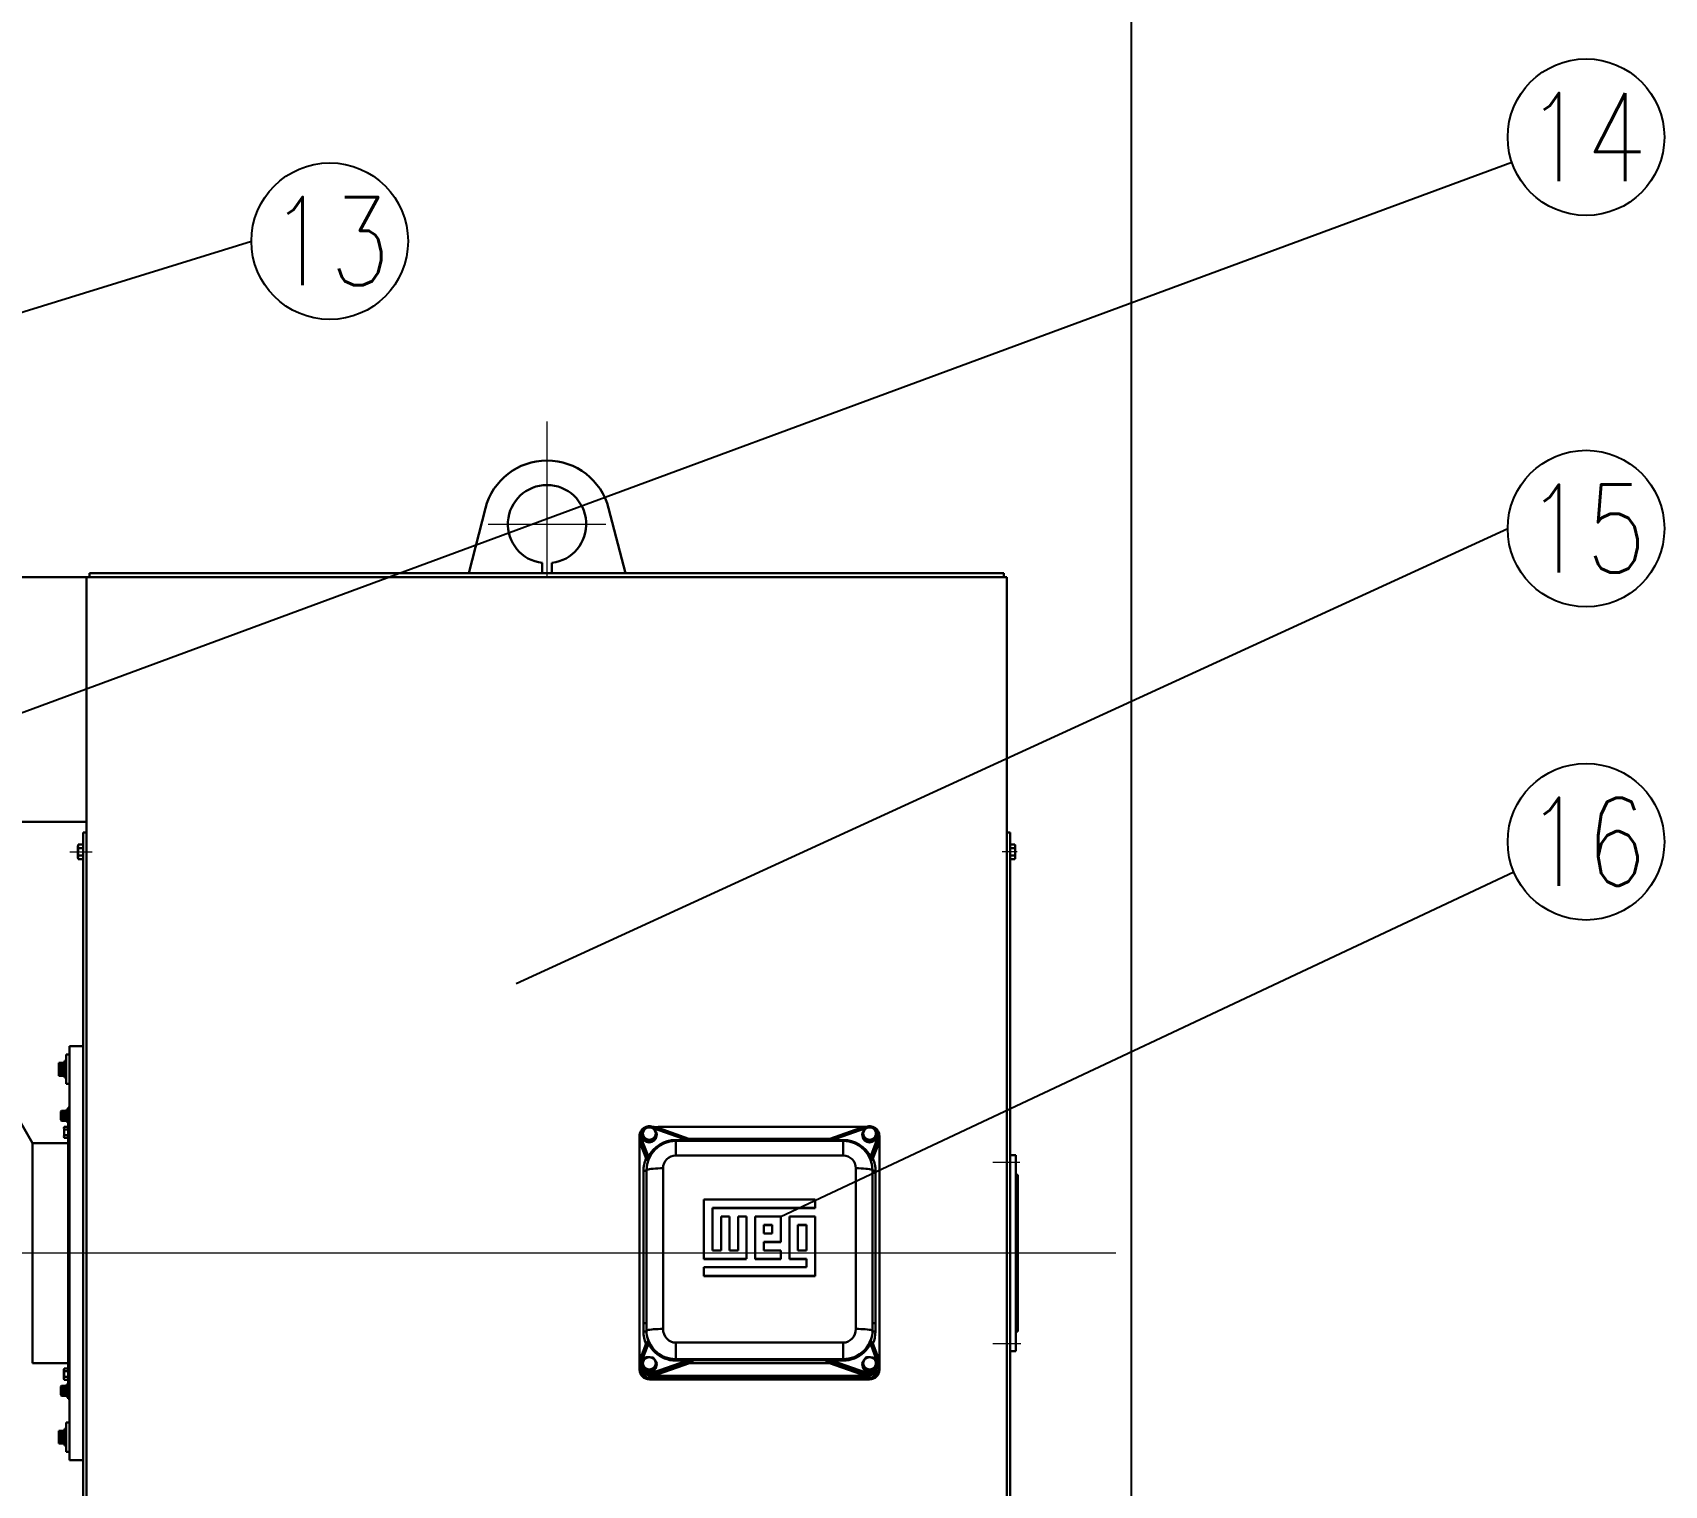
# Model space of a CAD drawing. Extents: x -25778 to -31, y 280 to 17100.
# Drawn here: x -16396 to -14729, y 12369 to 13854 of the extents above; entities that cross this region are included whole.
import ezdxf
from ezdxf.lldxf.tags import DXFTag

# ---------------------------------------------------------------- set-up
doc = ezdxf.new("R2010")
doc.units = 0
doc.header["$LTSCALE"] = 20
doc.header["$MEASUREMENT"] = 0
doc.header["$PDSIZE"] = -5
for name, color, linetype, lineweight in [('CENTRO', 7, 'CENTRO10', 13), ('CONTORNO', 3, 'Continuous', 30), ('COTA', 2, 'Continuous', 15)]:
    doc.layers.add(name, color=color, linetype=linetype, lineweight=lineweight)
doc.layers.add('SUBLISTA', color=7, linetype='Continuous')
doc.styles.add('ROMANS', font='romans.shx', dxfattribs={"width": 0.8, "height": 75})
tags = doc.linetypes.add('CENTRO10', pattern=[16.8, 10, -3, 0.8, -3]).pattern_tags.tags
tags[10:11] = [DXFTag(74, 4), DXFTag(75, 0), DXFTag(340, '0'), DXFTag(46, 1.0), DXFTag(50, 0.0), DXFTag(44, 0.0), DXFTag(45, 0.0)]
tags[8:9] = [DXFTag(74, 4), DXFTag(75, 0), DXFTag(340, '0'), DXFTag(46, 1.0), DXFTag(50, 0.0), DXFTag(44, 0.0), DXFTag(45, 0.0)]
tags[6:7] = [DXFTag(74, 4), DXFTag(75, 0), DXFTag(340, '0'), DXFTag(46, 1.0), DXFTag(50, 0.0), DXFTag(44, 0.0), DXFTag(45, 0.0)]
tags[4:5] = [DXFTag(74, 4), DXFTag(75, 0), DXFTag(340, '0'), DXFTag(46, 1.0), DXFTag(50, 0.0), DXFTag(44, 0.0), DXFTag(45, 0.0)]
doc.dimstyles.get("Standard").update_dxf_attribs({"dimscale": 30, "dimtxt": 75, "dimasz": 2.5, "dimexe": 1, "dimexo": 1, "dimgap": 1, "dimtad": 0, "dimrnd": 0.1, "dimdsep": 46, "dimtxsty": 'ROMANS', "dimcen": 0, "dimclrd": 256, "dimclre": 256, "dimclrt": 256, "dimadec": 0, "dimazin": 0, "dimtp": 0.1, "dimtm": 0.1, "dimtfac": 0.5, "dimtdec": 3, "dimtofl": 0, "dimtmove": 0, "dimatfit": 0, "dimfxl": 0, "dimtolj": 1, "dimarcsym": 0})

# ---------------------------------------------------------------- blocks, each defined once
blk = doc.blocks.new('A$C0BC64B2C')
at = {"layer": 'CONTORNO'}
for p, q in [((0, 17), (0, 0, -1)), ((1.6, 17), (0, 17)), ((1.6, 17), (1.6, 0, -1)), ((1.6, 0), (0, 0, -1))]:
    blk.add_line(p, q, dxfattribs=at)
blk = doc.blocks.new('A$C1D4A41AA')
at = {"layer": 'CONTORNO'}
for p, q in [((0, 12.5), (0, 0)), ((0, 12.5), (1.6, 12.5)), ((1.6, 12.5), (1.6, 0)), ((1.6, 0), (0, 0))]:
    blk.add_line(p, q, dxfattribs=at)
blk = doc.blocks.new('A$C2C3170FA')
at = {"layer": 'CONTORNO'}
for p, q in [((2.5, 251), (4.4, 254.3)), ((2.5, 251), (2.5, 249.8)), ((54.1, 243.8), (13.4, 258.1)), ((48.6, 244.6), (14, 256.8)), ((17.5, 251), (15.6, 254.3)), ((17.5, 251), (17.5, 249.8)), ((231, 257.9), (19.1, 257.9)), ((19.1, 256.9), (50.5, 245.9)), ((231.6, 258.1), (190.9, 243.8)), ((194.5, 245.9), (225.9, 256.9)), ((231, 256.8), (196.4, 244.6)), ((227.5, 251), (229.4, 254.3)), ((227.5, 251), (227.5, 249.8)), ((242.5, 251), (240.6, 254.3)), ((242.5, 251), (242.5, 249.8)), ((0, 249), (0, 248.8)), ((0, 245.4), (0, 248.7)), ((0, 14), (0, 239.3)), ((0.6, 245.6), (0.6, 245.5)), ((8.4, 225), (0.6, 245.6)), ((0.6, 245.5), (7.8, 226.5)), ((6.6, 225.7), (1.3, 239.7)), ((1.8, 246.4), (9, 227.3)), ((2.5, 249.8), (6.2, 243.6)), ((2.6, 249.6), (2.6, 249.3)), ((6.2, 244.7), (4.4, 248)), ((6.2, 244.7), (6.2, 243.6)), ((6.2, 243.6), (13.8, 243.6)), ((17.5, 249.8), (13.8, 243.6)), ((13.8, 244.7), (15.6, 248)), ((13.8, 244.7), (13.8, 243.6)), ((17.4, 249.6), (17.4, 249.6)), ((17.4, 249), (17.4, 249.3)), ((37, 244.6), (48.6, 244.6)), ((37, 243.7), (208, 243.7)), ((50.5, 245.9), (194.5, 245.9)), ((196.4, 244.6), (208, 244.6)), ((227.5, 249.8), (231.2, 243.6)), ((227.6, 249.6), (227.6, 249.3)), ((231.2, 244.7), (229.4, 248)), ((231.2, 244.7), (231.2, 243.6)), ((231.2, 243.6), (238.8, 243.6)), ((236, 227.3), (243.2, 246.4)), ((244.4, 245.6), (236.6, 225)), ((237.2, 226.5), (244.4, 245.5)), ((243.7, 239.7), (238.4, 225.7)), ((242.5, 249.8), (238.8, 243.6)), ((238.8, 244.7), (240.6, 248)), ((238.8, 244.7), (238.8, 243.6)), ((242.4, 249.6), (242.4, 249.6)), ((242.4, 249), (242.4, 249.3)), ((244.4, 245.6), (244.4, 245.5)), ((245, 248.8, 0), (245, 249, 0)), ((245, 248.7), (245, 245.4)), ((245, 239.3), (245, 14)), ((208, 228.7), (37, 228.7)), ((4, 57.4), (4, 212.9)), ((7, 58.2), (7, 213.7)), ((24, 215.7), (24, 51.5)), ((221, 51.5), (221, 215.7)), ((238, 213.7), (238, 58.2)), ((241, 212.9), (241, 57.4)), ((65.7, 183.9), (65.7, 123.2)), ((179.3, 183.9), (65.7, 183.9)), ((179.3, 175.2), (179.3, 183.9)), ((74.4, 131.8), (74.4, 175.2)), ((74.4, 175.2), (179.3, 175.2)), ((74.4, 175), (179.3, 175)), ((179.3, 175.2), (179.3, 175)), ((91.9, 166.5), (83.2, 166.5)), ((83.2, 166.5), (83.2, 131.8)), ((91.9, 131.8), (91.9, 166.5)), ((109.4, 166.5, 0), (100.7, 166.5, 0)), ((100.7, 166.5, 0), (100.7, 131.8, 0)), ((109.4, 123.2, 0), (109.4, 166.5, 0)), ((118.1, 166.5, 0), (118.1, 123.2, 0)), ((144.3, 166.5, 0), (118.1, 166.5, 0)), ((126.9, 157.9, 0), (126.9, 149.2, 0)), ((135.6, 157.9, 0), (126.9, 157.9, 0)), ((135.6, 157.6, 0), (126.9, 157.6, 0)), ((135.6, 149.2, 0), (135.6, 157.9, 0)), ((144.3, 140.5, 0), (144.3, 166.5, 0)), ((153.1, 166.5), (153.1, 123.2)), ((179.3, 166.5), (153.1, 166.5)), ((170.6, 157.9), (161.8, 157.9)), ((161.8, 157.9), (161.8, 131.8)), ((170.6, 157.6), (161.8, 157.6)), ((170.6, 131.8), (170.6, 157.9)), ((179.3, 105.8), (179.3, 166.5)), ((126.9, 149.2, 0), (135.6, 149.2, 0)), ((126.9, 131.8, 0), (126.9, 140.5, 0)), ((126.9, 140.5, 0), (144.3, 140.5, 0)), ((126.9, 140.3, 0), (144.3, 140.3, 0)), ((144.3, 140.5, 0), (144.3, 140.3, 0)), ((65.7, 123.2), (65.7, 122.9)), ((65.7, 123.2), (109.4, 123.2)), ((65.7, 122.9), (109.4, 122.9)), ((83.2, 131.8), (74.4, 131.8)), ((100.7, 131.8), (91.9, 131.8)), ((118.1, 123.2, 0), (118.1, 122.9, 0)), ((118.1, 123.2, 0), (144.3, 123.2, 0)), ((118.1, 122.9, 0), (144.3, 122.9, 0)), ((144.3, 131.8, 0), (126.9, 131.8, 0)), ((144.3, 123.2, 0), (144.3, 131.8, 0)), ((144.3, 123.2, 0), (144.3, 122.9, 0)), ((153.1, 123.2), (170.6, 123.2)), ((153.1, 123.2), (153.1, 122.9)), ((153.1, 122.9), (170.6, 122.9)), ((161.8, 131.8), (170.6, 131.8)), ((170.6, 123.2), (170.6, 114.5)), ((65.7, 114.5), (65.7, 105.8)), ((170.6, 114.5), (65.7, 114.5)), ((65.7, 105.8), (65.7, 105.6)), ((65.7, 105.8), (179.3, 105.8)), ((65.7, 105.6), (179.3, 105.6)), ((179.3, 105.8), (179.3, 105.6)), ((7.9, 36.6), (0.6, 17.4)), ((1.3, 22.4), (6.6, 36.5)), ((9.1, 36.5), (1.8, 17.2)), ((8.6, 38.8), (8.8, 39.4)), ((9.1, 39.1), (9.1, 38.3)), ((37, 37.5), (208, 37.5)), ((235.9, 38.3), (235.9, 39.1)), ((243.2, 17.2), (235.9, 36.5)), ((236.2, 40.6), (236.3, 40)), ((236.2, 39.4), (236.4, 38.8)), ((244.4, 17.4), (237.1, 36.6)), ((238.4, 36.5), (243.7, 22.4)), ((0.6, 17.4), (0.6, 17.3)), ((2.5, 16.3), (4.4, 19.5)), ((13, 6.5), (49.1, 19.2)), ((13.4, 4.8), (50.5, 17.9)), ((49.6, 17.7), (13.4, 4.9)), ((17.5, 16.3), (15.6, 19.5)), ((37, 20.7), (37, 20.6)), ((208, 20.7), (37, 20.7)), ((37, 20.6), (56.7, 20.6)), ((49.1, 19.2), (37, 19.2)), ((55, 19.8), (55.1, 19.8)), ((56.7, 20.6), (55.4, 19.7)), ((55.4, 19.7), (189.6, 19.7)), ((189.6, 19.7), (188.3, 20.6)), ((188.3, 20.6), (208, 20.6)), ((189.9, 19.8), (190, 19.8)), ((194.5, 17.9), (226.3, 6.7)), ((231.6, 4.9), (195.4, 17.7)), ((195.9, 19.2), (232, 6.5)), ((208, 19.2), (195.9, 19.2)), ((208, 20.6), (208, 20.7)), ((227.5, 16.3), (229.4, 19.5)), ((242.5, 16.3), (240.6, 19.5)), ((244.4, 17.4), (244.4, 17.3)), ((0, 14), (0, 13.2)), ((0, 13.2), (0, 11.5)), ((0, 9.7), (0, 11.5)), ((2.5, 16.3), (2.5, 15.1)), ((2.5, 15.1), (6.2, 8.8)), ((2.6, 14.9), (2.6, 14.6)), ((6.2, 10), (4.4, 13.3)), ((6.2, 10), (6.2, 8.8)), ((6.2, 8.8), (13.8, 8.8)), ((10, 4.3), (10, 1.9)), ((10, 0), (10, 1.9)), ((10, 1.9), (235, 1.9)), ((10, 1.9), (235, 1.9)), ((10, 0), (40.7, 0)), ((10, 0), (40.7, 0)), ((13.4, 4.9), (13.4, 4.8)), ((17.5, 15.1), (13.8, 8.8)), ((13.8, 10), (15.6, 13.3)), ((13.8, 10), (13.8, 8.8)), ((17.4, 14.9), (17.4, 14.9)), ((17.4, 14.3), (17.4, 14.6)), ((17.5, 16.3), (17.5, 15.1)), ((50.9, 16.4), (19.1, 5.2)), ((235, 3.6), (19.1, 3.6)), ((40.7, 0), (43, 0)), ((43, 0), (202, 0)), ((43, 0), (202, 0)), ((194.1, 16.4), (50.9, 16.4)), ((225.9, 5.2), (194.1, 16.4)), ((202, 0), (204.3, 0)), ((202, 0), (204.3, 0)), ((204.3, 0), (235, 0)), ((204.3, 0), (235, 0)), ((227.5, 16.3), (227.5, 15.1)), ((227.5, 15.1), (231.2, 8.8)), ((227.6, 14.9), (227.6, 14.6)), ((231.2, 10), (229.4, 13.3)), ((231.2, 10), (231.2, 8.8)), ((231.2, 8.8), (238.8, 8.8)), ((231.6, 4.9), (231.6, 4.6)), ((235, 3.6), (235, 1.9)), ((235, 0), (235, 1.9)), ((242.5, 15.1), (238.8, 8.8)), ((238.8, 10), (240.6, 13.3)), ((238.8, 10), (238.8, 8.8)), ((242.4, 14.9), (242.4, 14.9)), ((242.4, 14.3), (242.4, 14.6)), ((242.5, 16.3), (242.5, 15.1)), ((245, 13.2), (245, 14)), ((245, 13.2), (245, 11.5)), ((245, 9.7), (245, 11.5))]:
    blk.add_line(p, q, dxfattribs=at)
at = {"layer": 'CONTORNO', "flags": 128}
for points in [[(4.4, 248), (4.2, 248.2), (2.5, 251)], [(4.4, 254.3), (4.5, 254.5), (6.2, 257.3)], [(10, 257.4), (7.2, 257.3), (6.2, 257.3)], [(13.8, 257.3), (11, 257.4), (10, 257.4)], [(15.6, 254.3), (15.5, 254.5), (13.8, 257.3)], [(15.6, 248), (15.8, 248.2), (17.5, 251)], [(229.4, 248), (229.2, 248.2), (227.5, 251)], [(229.4, 254.3), (229.5, 254.5), (231.2, 257.3)], [(235, 257.4), (232.2, 257.3), (231.2, 257.3)], [(238.8, 257.3), (236, 257.4), (235, 257.4)], [(240.6, 254.3), (240.5, 254.5), (238.8, 257.3)], [(240.6, 248), (240.8, 248.2), (242.5, 251)], [(0, 239.3), (0, 240.7), (0, 242), (0, 243.2), (0, 244.4), (0, 245.4)], [(10, 244.8), (7.2, 244.8), (6.2, 244.7)], [(13.8, 244.7), (11, 244.8), (10, 244.8)], [(17.2, 249.4), (17.3, 249.4), (17.4, 249.3), (17.4, 249.3)], [(17.3, 249.5), (17.4, 249.6), (17.4, 249.6)], [(37, 244.6), (37, 244.4), (37, 244.3), (37, 244.1), (37, 243.9), (37, 243.8), (37, 243.8), (37, 243.7), (37, 243.7)], [(37, 243.7), (37, 243.5), (37, 243), (37, 242.1), (37, 240.9), (37, 239.4), (37, 237.6), (37, 235.6), (37, 233.5), (37, 231.1), (37, 228.7)], [(48.6, 244.6), (48.6, 244.4), (48.6, 244.3), (48.6, 244.1), (48.6, 243.9), (48.6, 243.8), (48.6, 243.8), (48.6, 243.7), (48.6, 243.7)], [(53.5, 244.2), (54.1, 243.9), (54.3, 243.8), (54.5, 243.7), (54.5, 243.7), (54.5, 243.7), (54.5, 243.7)], [(54.1, 243.8), (54.1, 243.8), (54.1, 243.8), (54.1, 243.8), (54.1, 243.8)], [(190.5, 243.7), (190.5, 243.7), (190.5, 243.7), (190.6, 243.8), (190.8, 243.9), (191.5, 244.2)], [(190.9, 243.8), (190.9, 243.8), (190.9, 243.8), (190.9, 243.8), (190.9, 243.8), (190.9, 243.8)], [(190.9, 243.8), (190.9, 243.8), (190.9, 243.8), (190.9, 243.8)], [(196.4, 243.7), (196.4, 243.7), (196.4, 243.8), (196.4, 243.8), (196.4, 243.9), (196.4, 244.1), (196.4, 244.3), (196.4, 244.4), (196.4, 244.6)], [(208, 243.7), (208, 243.7), (208, 243.8), (208, 243.8), (208, 243.9), (208, 244.1), (208, 244.3), (208, 244.4), (208, 244.6)], [(208, 228.7), (208, 231.1), (208, 233.5), (208, 235.6), (208, 237.6), (208, 239.4), (208, 240.9), (208, 242.1), (208, 243), (208, 243.5), (208, 243.7)], [(235, 244.8), (232.2, 244.8), (231.2, 244.7)], [(238.8, 244.7), (236, 244.8), (235, 244.8)], [(242.2, 249.4), (242.3, 249.4), (242.4, 249.3), (242.4, 249.3)], [(242.3, 249.5), (242.4, 249.6), (242.4, 249.6)], [(245, 245.4), (245, 244.4), (245, 243.2), (245, 242), (245, 240.7), (245, 239.3)], [(7.8, 226.5), (8, 225.9), (8.4, 225)], [(8.8, 224), (8.7, 223.8), (8.6, 223.7), (8.5, 223.7), (8.2, 223.8), (7.9, 224.1)], [(8.4, 225), (8.5, 224.8), (8.6, 224.6), (8.6, 224.5), (8.7, 224.5), (8.7, 224.6), (8.7, 224.6), (8.7, 224.7)], [(237.1, 224.1), (236.8, 223.8), (236.5, 223.7), (236.4, 223.7), (236.3, 223.8), (236.2, 224)], [(236.3, 224.7), (236.3, 224.6), (236.3, 224.6), (236.3, 224.5), (236.4, 224.5), (236.4, 224.6), (236.4, 224.6), (236.5, 224.8), (236.6, 225)], [(236.6, 225), (236.8, 225.4), (237.2, 226.5)], [(7, 213.7), (7.2, 214), (7.8, 214.3), (8.9, 214.6), (10.2, 214.9), (12, 215.1), (14, 215.3), (16.3, 215.5), (18.7, 215.6), (21.3, 215.7), (24, 215.7)], [(221, 215.7), (223.7, 215.7), (226.3, 215.6), (228.7, 215.5), (231, 215.3), (233, 215.1), (234.8, 214.9), (236.1, 214.6), (237.2, 214.3), (237.8, 214), (238, 213.7)], [(7, 49.6), (7.4, 49.9), (8.1, 50.2), (9.2, 50.5), (10.6, 50.7), (12.4, 51), (14.4, 51.2), (16.6, 51.3), (18.9, 51.4), (21.4, 51.5), (24, 51.5)], [(221, 51.5), (223.6, 51.5), (226.1, 51.4), (228.4, 51.3), (230.6, 51.2), (232.6, 51), (234.4, 50.7), (235.8, 50.5), (236.9, 50.2), (237.6, 49.9), (238, 49.6)], [(7.8, 36.5), (8.4, 38.2), (8.6, 38.8)], [(9.1, 36.5), (8.8, 36.5), (8.6, 36.6), (8.4, 36.6), (8.2, 36.7), (8.1, 36.7), (7.9, 36.6), (7.9, 36.6), (7.9, 36.6)], [(9.1, 38.3), (9, 38.4), (8.9, 38.4), (8.8, 38.5), (8.7, 38.6), (8.6, 38.6), (8.6, 38.7), (8.6, 38.7), (8.6, 38.8)], [(8.7, 40), (8.7, 40.1), (8.8, 40.6)], [(9.1, 38.3), (9.1, 37.8), (9.1, 36.5)], [(37, 20.7), (37, 22.1), (37, 23.8), (37, 25.7), (37, 27.9), (37, 30.1), (37, 32.5), (37, 35), (37, 37.5)], [(208, 37.5), (208, 35), (208, 32.5), (208, 30.1), (208, 27.9), (208, 25.7), (208, 23.8), (208, 22.1), (208, 20.7)], [(235.9, 38.3), (236, 38.4), (236.1, 38.4), (236.2, 38.5), (236.3, 38.6), (236.4, 38.6), (236.4, 38.7), (236.4, 38.7), (236.4, 38.8)], [(235.9, 36.5), (235.9, 37.3), (235.9, 38.3)], [(235.9, 36.5), (236.2, 36.5), (236.4, 36.6), (236.6, 36.6), (236.8, 36.7), (236.9, 36.7), (237.1, 36.6), (237.1, 36.6), (237.1, 36.6)], [(236.4, 38.8), (236.8, 37.5), (237.2, 36.5)], [(1.8, 17.2), (1.6, 17.3), (1.4, 17.4), (1.1, 17.4), (1, 17.4), (0.8, 17.4), (0.7, 17.4), (0.6, 17.4), (0.6, 17.4)], [(4.4, 19.5), (4.5, 19.8), (6.2, 22.5)], [(10, 22.7), (7.2, 22.6), (6.2, 22.5)], [(13.8, 22.5), (11, 22.7), (10, 22.7)], [(15.6, 19.5), (15.5, 19.8), (13.8, 22.5)], [(37, 20.6), (37, 20.5), (37, 20.4), (37, 20.2), (37, 20), (37, 19.8), (37, 19.6), (37, 19.4), (37, 19.2)], [(208, 20.6), (208, 20.5), (208, 20.4), (208, 20.2), (208, 20), (208, 19.8), (208, 19.6), (208, 19.4), (208, 19.2)], [(229.4, 19.5), (229.5, 19.8), (231.2, 22.5)], [(235, 22.7), (232.2, 22.6), (231.2, 22.5)], [(238.8, 22.5), (236, 22.7), (235, 22.7)], [(240.6, 19.5), (240.5, 19.8), (238.8, 22.5)], [(243.2, 17.2), (243.4, 17.3), (243.6, 17.4), (243.9, 17.4), (244, 17.4), (244.2, 17.4), (244.3, 17.4), (244.4, 17.4), (244.4, 17.4)], [(4.4, 13.3), (4.2, 13.5), (2.5, 16.3)], [(10, 10.1), (7.2, 10), (6.2, 10)], [(13.8, 10), (11, 10.1), (10, 10.1)], [(13.2, 3.8), (10, 4.3), (10, 4.3)], [(10, 0), (10, 0), (10, 0)], [(15.6, 13.3), (15.8, 13.5), (17.5, 16.3)], [(17.2, 14.7), (17.3, 14.6), (17.4, 14.6), (17.4, 14.6)], [(17.3, 14.8), (17.4, 14.9), (17.4, 14.9)], [(40.7, 0), (40.7, 0), (40.7, 0)], [(40.7, 0), (42, 0), (43, 0)], [(43, 0), (43, 0), (43, 0)], [(202, 0), (202, 0), (202, 0)], [(204.3, 0), (204.3, 0), (204.3, 0)], [(229.4, 13.3), (229.2, 13.5), (227.5, 16.3)], [(235, 10.1), (232.2, 10), (231.2, 10)], [(238.8, 10), (236, 10.1), (235, 10.1)], [(235, 0), (235, 0), (235, 0)], [(240.6, 13.3), (240.8, 13.5), (242.5, 16.3)], [(242.2, 14.7), (242.3, 14.6), (242.4, 14.6), (242.4, 14.6)], [(242.3, 14.8), (242.4, 14.9), (242.4, 14.9)]]:
    blk.add_lwpolyline(points, dxfattribs=at)
at = {"layer": 'CONTORNO'}
for centre, radius, start, end in [((9.9, 248.8), 9.83, 69.0204, 198.9936), ((9.6, 249.3), 8.27, 117.498, 200.3297), ((9.6, 251.1), 6.1, 149.0158, 210.9843), ((10, 250.9), 6.54, 89.6398, 148.6547), ((10, 248.7), 8.99, 70.6694, 101.6885), ((10, 250.9), 6.54, 31.3455, 90.36), ((15.8, 256.4), 2.92, 144.385, 163.9162), ((13.3, 257.9), 0.236, 45.7524, 81.0185), ((18.6, 314.1), 56.3, 264.591, 270.5295), ((10.4, 251.1), 6.1, 329.016, 30.9838), ((231.9, 259), 6.36, 199.5393, 206.8219), ((234.6, 251.1), 6.1, 149.0159, 210.9844), ((235, 250.9), 6.54, 89.6402, 148.6548), ((235.1, 248.8), 9.83, 341.0062, 110.9799), ((229.2, 256.4), 2.92, 16.084, 35.6156), ((235, 248.7), 8.99, 75.9038, 104.7488), ((235, 250.9, 0), 6.54, 31.3456, 90.3594), ((235.4, 249.3), 8.3, 339.8302, 61.2935), ((235.4, 251.1, 0), 6.1, 329.0157, 30.9841), ((19.3, 248.9), 19.3, 180.0323, 190.769), ((9.4, 248.9), 9.37, 180.0182, 200.6724), ((0.3, 245.7), 0.447, 225.2419, 273.3149), ((0.1, 245.7), 0.522, 296.4318, 341.3374), ((2.2, 244.4), 2.04, 101.4103, 142.7641), ((10, 249.8), 7.41, 181.5376, 356.2181), ((10, 249.5), 7.41, 181.5375, 356.2182), ((9.7, 249.8), 6.63, 189.3514, 232.3836), ((10, 251.4), 6.54, 211.345, 270.3599), ((37, 213.7), 30, 90, 180), ((10, 250.2), 7.11, 248.032, 291.968), ((37, 213.3), 31.3, 90, 153.4204), ((10, 251.4), 6.54, 269.6401, 328.6544), ((10.3, 249.8), 6.62, 307.5721, 350.6929), ((44.1, 248.2), 6.76, 333.3931, 340.2459), ((52.9, 244.6), 0.65, 300.2063, 322.1209), ((54.5, 244.9), 1.21, 249.7174, 269.9761), ((54.3, 244.4), 0.668, 249.3314, 251.6382), ((190.5, 244.9), 1.21, 270.0132, 290.2956), ((192.1, 244.6), 0.651, 217.8932, 239.7812), ((200.5, 248), 6.36, 199.5372, 206.824), ((208, 213.3), 31.3, 26.5796, 90), ((208, 213.7), 30, 360, 90), ((235, 249.8), 7.41, 181.5375, 356.2183), ((235, 249.5), 7.41, 181.5377, 356.218), ((234.7, 249.8), 6.63, 189.3526, 232.3823), ((235, 251.4), 6.54, 211.3454, 270.3594), ((235, 250.2), 7.12, 248.036, 291.9641), ((235, 251.4, 0), 6.54, 269.6406, 328.6543), ((235.3, 249.8), 6.62, 307.5726, 350.6925), ((242.8, 244.4), 2.04, 37.2335, 78.5909), ((235.6, 248.9), 9.37, 339.3274, 359.9817), ((244.9, 245.7), 0.522, 198.6675, 243.5635), ((225.6, 248.9), 19.4, 349.2353, 359.9631), ((244.7, 245.7), 0.447, 266.6844, 314.766), ((37, 212.9), 33, 157.2133, 180), ((6.2, 227.7), 2.04, 281.407, 322.7674), ((18.6, 234.5), 14.9, 216.1241, 224.2286), ((7.4, 224.9), 1.01, 304.3387, 7.1197), ((146.1, 210.4), 138.1, 172.9363, 174.0524), ((8.1, 224.2), 0.755, 342.9788, 37.7314), ((9.9, 228.5), 1.44, 233.6763, 282.5053), ((37, 215.7), 13, 90, 180), ((208, 215.7), 13, 360, 90), ((235.1, 228.5), 1.44, 257.4976, 306.3217), ((83.8, 208.6), 153.4, 6.0033, 7.0081), ((236.9, 224.2), 0.756, 142.2728, 197.017), ((237.6, 224.9), 1.01, 172.8774, 235.6642), ((226.2, 234.6), 15.1, 315.8355, 323.8124), ((238.8, 227.7), 2.04, 217.2322, 258.5923), ((208, 212.9), 33, 360, 22.7866), ((4.7, 216.4), 3.55, 258.6303, 310.3914), ((240.3, 216.4), 3.55, 229.611, 281.3674), ((4.7, 60.9), 3.55, 258.6325, 310.3891), ((240.3, 60.9), 3.55, 229.6099, 281.3696), ((4.6, 52.8), 3.96, 261.177, 307.0927), ((36.5, 49.2), 32.5, 180.5328, 202.944), ((-3.8, 45.2), 13.6, 320.0247, 337.2377), ((7.5, 38.2), 1.91, 243.2375, 278.426), ((36.9, 49.9), 29.9, 180.4905, 199.3744), ((-19.8, 47), 29.6, 338.9169, 343.751), ((7.7, 39.6), 1.11, 351.831, 20.9413), ((1.8, 40.2), 7.06, 353.5241, 3.1905), ((-2, 37.8), 11.2, 6.2544, 14.2653), ((36.9, 50.4), 29.8, 199.2926, 248.1722), ((9.2, 39.5), 0.439, 189.1027, 254.121), ((36.9, 50.2), 31, 206.3617, 248.2439), ((208.1, 50.4), 29.8, 291.8121, 340.7229), ((208.1, 50.2), 31, 291.7659, 333.6288), ((246.9, 37.9), 11.1, 165.6789, 173.7998), ((235.8, 39.5), 0.439, 285.88, 350.8973), ((243.1, 40.2), 6.95, 176.7335, 186.5506), ((237.3, 39.6), 1.11, 159.0639, 188.1657), ((208.1, 49.9), 29.9, 340.6242, 359.5108), ((250.2, 46.1), 15.3, 203.7184, 219.0191), ((265.5, 47.3), 30.3, 196.3087, 201.0219), ((237.5, 38.6), 2.26, 264.3401, 293.9932), ((240.4, 52.8), 3.96, 232.9084, 278.8221), ((208.5, 49.2), 32.5, 337.0542, 359.4691), ((9.9, 14.1), 9.83, 161.0061, 290.9796), ((-0.5, 15.5), 1.87, 58.1834, 64.5793), ((2.2, 24.1), 1.91, 243.2098, 278.4539), ((9.9, 14.5), 8.57, 161.1683, 290.8175), ((9.6, 16.4), 6.1, 149.0151, 210.9847), ((10, 16.1), 6.54, 89.6411, 148.6545), ((10, 16.1), 6.54, 31.3452, 90.3594), ((10.4, 16.4), 6.1, 329.0147, 30.9851), ((17.5, 24.9), 8.6, 335.851, 345.6135), ((37, 50.5), 31.3, 248.1892, 270), ((42.3, 16.4), 7.36, 10.1741, 22.5071), ((57.7, 19.2), 7.35, 190.1737, 202.5096), ((55.6, 20.8), 1.12, 209.8915, 241.9102), ((55.1, 18.8), 0.951, 69.437, 96.6777), ((189.9, 18.8), 0.951, 83.3213, 110.5682), ((189.4, 20.8), 1.12, 298.1015, 330.1041), ((187.3, 19.2), 7.36, 337.4929, 349.8233), ((202.7, 16.4), 7.36, 157.4949, 169.8234), ((208, 50.5), 31.3, 270, 291.8107), ((227.5, 24.9), 8.6, 194.3875, 204.1482), ((234.6, 16.4), 6.1, 149.0162, 210.9837), ((235, 16.1), 6.54, 89.6403, 148.6544), ((235.1, 14.1), 9.83, 249.0203, 18.9937), ((235.1, 14.4), 8.54, 248.8576, 19.1566), ((235, 16.1), 6.54, 31.3451, 90.3604), ((235.4, 16.4), 6.1, 329.016, 30.9844), ((242.8, 24.5), 2.26, 264.3488, 293.9845), ((245.5, 15.5), 1.88, 115.436, 121.7869), ((9.8, 11.7), 9.83, 181.01, 270.9762), ((9.8, 11.7), 9.83, 181.01, 270.9762), ((9.8, 9.9), 9.83, 181.0101, 270.9756), ((10, 15.1), 7.41, 181.5376, 356.2181), ((10, 14.8), 7.41, 181.5374, 356.2183), ((9.7, 15), 6.63, 189.3541, 232.3806), ((10, 16.7), 6.54, 211.3455, 270.3591), ((10, 15.4), 7.12, 248.0371, 291.9636), ((10, 16.7), 6.54, 269.6403, 328.6554), ((10, 14.6), 10.3, 269.9836, 289.3468), ((11.1, 22.5), 18.2, 266.4295, 277.5054), ((6.2, 3.6), 7.36, 10.1753, 22.508), ((12.5, 4.6), 1.03, 308.8999, 345.0836), ((15.7, 5.1), 2.29, 185.7665, 197.6007), ((10.3, 15), 6.62, 307.5719, 350.6931), ((219.1, 8), 7.35, 337.4898, 349.8265), ((235, 15.1), 7.41, 181.5375, 356.2183), ((235, 14.8), 7.41, 181.5374, 356.2179), ((234.7, 15), 6.63, 189.3517, 232.3826), ((235, 16.7), 6.54, 211.3461, 270.3594), ((232.3, 3.6), 1.26, 122.1989, 152.2448), ((236.5, 27.4), 23.9, 257.1208, 266.5015), ((238.8, 3.6), 7.36, 157.4913, 169.8249), ((236.7, 15.2), 11.7, 244.3694, 261.9061), ((235, 15.4), 7.11, 248.0273, 291.9734), ((235, 16.7), 6.54, 269.6401, 328.6544), ((235.2, 11.7), 9.83, 269.0245, 358.9899), ((235.2, 11.7), 9.83, 269.0245, 358.9899), ((235.2, 9.9), 9.83, 269.0239, 358.99), ((235.3, 15), 6.62, 307.5715, 350.6936)]:
    blk.add_arc(centre, radius, start, end, dxfattribs=at)
for centre, major_axis, ratio, start_param, end_param in [((19.1, 257.3), (-7.16, 1.18), 0.045764, 0.78119, 1.578357), ((225.9, 256.6), (7.14, 1.26), 0.045686, 0.891004, 1.562748), ((1.3, 240), (-1.22, 6.92), 0.008321, 0.714858, 1.61796), ((46.7, 245), (-7.41, 1.23), 0.002653, 1.832552, 3.066227), ((50.5, 246.7), (-4.66, 2.95), 0.119364, 1.646208, 2.346419), ((198.3, 245), (7.41, 1.23), 0.002653, 3.216959, 4.450633), ((194.5, 246.7), (4.66, 2.95), 0.119364, 3.936766, 4.636978), ((243.7, 240), (1.22, 6.92), 0.008321, 4.665226, 5.568328), ((24, 57.4), (0, 136.5), 0.146517, 1.570796, 1.633459), ((24, 58.2), (0, 136.9), 0.124213, 1.570796, 1.633459), ((37, 51.5), (0, 14), 0.926213, 1.570796, 3.141593), ((208, 51.5), (0, 14), 0.926213, 3.141593, 4.712389), ((221, 58.2), (0, 136.9), 0.124213, 4.649726, 4.712389), ((221, 57.4), (0, 136.5), 0.146517, 4.649726, 4.712389), ((1.3, 22.1), (1.3, 6.91), 0.008853, 1.523736, 2.353682), ((37, 50.8), (0, 30.2), 0.994228, 2.760923, 3.141593), ((37, 49.5), (30, 0), 0.958603, 4.33172, 4.712389), ((49.1, 19.5), (7.14, 1.26), 0.045686, 4.704341, 5.580248), ((49.6, 18.3), (7.14, 2.53), 0.083767, 4.682714, 5.558621), ((50.5, 18.3), (4.67, 1.65), 0.083767, 4.682714, 5.991711), ((50.9, 17.1), (4.66, 2.95), 0.119364, 4.636978, 5.945975), ((56.7, 19.5), (5.04, 0.68), 0.219573, 1.541022, 1.974111), ((56.7, 19.5), (3.96, 1.79), 0.237665, 1.463859, 1.896949), ((188.3, 19.5), (-3.96, 1.79), 0.237665, 4.386236, 4.819326), ((188.3, 19.5), (-5.04, 0.68), 0.219573, 4.309074, 4.742164), ((194.1, 17.1), (-4.66, 2.95), 0.119364, 0.337211, 1.646208), ((195.4, 18.3), (-7.14, 2.53), 0.083767, 0.724564, 1.600471), ((194.5, 18.3), (-4.67, 1.65), 0.083767, 0.291475, 1.600471), ((195.9, 19.5), (-7.14, 1.26), 0.045686, 0.702937, 1.578844), ((208, 50.8), (0, 30.2), 0.994228, 3.141593, 3.522262), ((208, 49.5), (30, 0), 0.958603, -1.570796, -1.190127), ((243.7, 22.1), (-1.3, 6.91), 0.008853, 3.929503, 4.759449), ((19.1, 4.3), (7.6, 0), 0.088521, 3.809287, 4.712389), ((19.1, 5.5), (7.16, 1.18), 0.045764, 3.801726, 4.704828), ((225.9, 4.8), (-7.14, 1.26), 0.045686, 3.890491, 4.720437), ((226.3, 6), (-7.14, 2.53), 0.083767, 3.912118, 4.742064)]:
    blk.add_ellipse(centre, major_axis=major_axis, ratio=ratio, start_param=start_param, end_param=end_param, dxfattribs=at)
blk = doc.blocks.new('*D53')
at = {"linetype": 'ByBlock'}
for p, q in [((-20738.3, 12774.3), (-20738.3, 16112.1)), ((-15273.3, 11526.9), (-15273.3, 16112.1)), ((-20663.3, 16082.1), (-18141.5, 16082.1)), ((-15348.3, 16082.1), (-17870.1, 16082.1))]:
    blk.add_line(p, q, dxfattribs=at)
for points in [[(-20663.3, 16094.6), (-20663.3, 16069.6), (-20738.3, 16082.1)], [(-15348.3, 16094.6), (-15348.3, 16069.6), (-15273.3, 16082.1)]]:
    blk.add_solid(points, dxfattribs=at)
at = {"layer": 'DEFPOINTS', "color": 0, "linetype": 'ByBlock'}
for p in [(-15273.3, 16082.1), (-20738.3, 12744.3), (-15273.3, 11496.9)]:
    blk.add_point(p, dxfattribs=at)
at = {"linetype": 'ByBlock', "insert": (-18005.8, 16082.1), "char_height": 75, "attachment_point": 5, "style": 'ROMANS'}
blk.add_mtext('\\A1;5465', dxfattribs=at)

msp = doc.modelspace()

# ---------------------------------------------------------------- linework, layer by layer
at = {"layer": 'CENTRO'}
for p, q in [((-15870.274, 13298.129, 0.11), (-15870.274, 13456.177, 0.11)), ((-15930.274, 13351.256, 0.11), (-15810.274, 13351.256, 0.11)), ((-16357.774, 13016.252, 0.11), (-16334.767, 13016.252, 0.11)), ((-15390.211, 13016.252, 0.11), (-15405.422, 13016.252, 0.11)), ((-15387.166, 12698.756, 0.11), (-15414.799, 12698.756, 0.11)), ((-15289.375, 12606.25, 0.11), (-20838.322, 12606.25, 0.11)), ((-15386.429, 12513.756, 0.11), (-15414.799, 12513.756, 0.11))]:
    msp.add_line(p, q, dxfattribs=at)
at = {"layer": 'CONTORNO'}
for p, q in [((-15950.274, 13301.256, 0.11), (-15933.22, 13367.469, 0.11)), ((-15790.274, 13301.256, 0.11), (-15807.329, 13367.469, 0.11)), ((-15403.774, 13301.256, 0.11), (-16337.677, 13301.256, 0.11)), ((-16337.677, 13301.256, 0.11), (-16337.677, 13297.056, 0.11)), ((-15875.274, 13311.57, 0.11), (-15875.274, 13301.256, 0.11)), ((-15865.274, 13311.57, 0.11), (-15865.274, 13301.256, 0.11)), ((-15403.774, 13301.256, 0.11), (-15403.774, 13297.056, 0.11)), ((-16340.677, 13297.056, 0.11), (-16822.323, 13297.056, 0.11)), ((-15400.674, 13297.056, 0.11), (-16340.677, 13297.056, 0.11)), ((-16340.677, 13297.056, 0.11), (-16340.677, 12606.25, 0.11)), ((-15400.674, 13297.056, 0.11), (-15400.674, 13041.256, 0.11)), ((-15400.674, 13041.256, 0.11), (-15400.674, 13297.053, 0.11)), ((-16340.677, 13047.056, 0.11), (-16822.323, 13047.056, 0.11)), ((-16343.977, 12606.25, 0.11), (-16343.977, 13036.262, 0.11)), ((-16340.677, 13036.262, 0.11), (-16343.977, 13036.262, 0.11)), ((-15400.674, 13041.256, 0.11), (-15400.674, 12606.256, 0.11)), ((-15397.374, 13036.256, 0.11), (-15400.674, 13036.256, 0.11)), ((-15397.374, 13036.256, 0.11), (-15397.375, 12606.256, 0.11)), ((-16349.377, 13010.629, 0.11), (-16349.377, 13021.887, 0.11)), ((-16343.977, 13023.764, 0.11), (-16349.011, 13023.764, 0.11)), ((-16349.011, 13020.011, 0.11), (-16343.977, 13020.011, 0.11)), ((-16343.977, 13008.753, 0.11), (-16343.977, 13023.764, 0.11)), ((-16343.977, 13009.358, 0.11), (-16343.977, 13023.158, 0.11)), ((-15397.374, 13023.758, 0.11), (-15392.34, 13023.758, 0.11)), ((-15397.374, 13008.747, 0.11), (-15397.374, 13023.758, 0.11)), ((-15392.34, 13020.005, 0.11), (-15397.374, 13020.005, 0.11)), ((-15391.974, 13010.623, 0.11), (-15391.974, 13021.881, 0.11)), ((-16349.011, 13012.505, 0.11), (-16343.977, 13012.505, 0.11)), ((-16349.011, 13008.753, 0.11), (-16343.977, 13008.753, 0.11)), ((-15392.34, 13012.499, 0.11), (-15397.374, 13012.499, 0.11)), ((-15392.34, 13008.747, 0.11), (-15397.374, 13008.747, 0.11)), ((-16343.977, 12817.757, 0.11), (-16357.977, 12817.757, 0.11)), ((-16357.977, 12800.757, 0.11), (-16357.977, 12817.757, 0.11)), ((-16343.977, 12817.757, 0.11), (-16357.977, 12817.757, 0.11)), ((-16357.977, 12817.757, 0.11), (-16357.977, 12606.25, 0.11)), ((-16343.977, 12763.257, 0.11), (-16343.977, 12817.757, 0.11)), ((-16368.758, 12800.857, 0.11), (-16368.978, 12800.476, 0.11)), ((-16368.758, 12800.857, 0.11), (-16368.978, 12800.476, 0.11)), ((-16368.978, 12794.257, 0.11), (-16368.978, 12800.476, 0.11)), ((-16368.978, 12794.257, 0.11), (-16368.978, 12800.476, 0.11)), ((-16368.758, 12800.857, 0.11), (-16363.077, 12800.857, 0.11)), ((-16368.758, 12800.857, 0.11), (-16363.077, 12800.857, 0.11)), ((-16368.758, 12794.257, 0.11), (-16368.758, 12800.857, 0.11)), ((-16368.758, 12794.257, 0.11), (-16368.758, 12800.857, 0.11)), ((-16363.077, 12794.257, 0.11), (-16363.077, 12800.857, 0.11)), ((-16363.077, 12794.257, 0.11), (-16363.077, 12800.857, 0.11)), ((-16361.477, 12779.257, 0.11), (-16361.477, 12809.257, 0.11)), ((-16361.477, 12779.257, 0.11), (-16361.477, 12809.257, 0.11)), ((-16361.477, 12809.257, 0.11), (-16357.977, 12809.257, 0.11)), ((-16361.477, 12809.257, 0.11), (-16357.977, 12809.257, 0.11)), ((-16357.977, 12809.257, 0.11), (-16361.477, 12809.257, 0.11)), ((-16361.477, 12809.257, 0.11), (-16361.477, 12779.257, 0.11)), ((-16361.477, 12802.091, 0.11), (-16361.477, 12787.257, 0.11)), ((-16357.977, 12809.257, 0.11), (-16357.977, 12800.757, 0.11)), ((-16357.977, 12809.257, 0.11), (-16357.977, 12800.757, 0.11)), ((-16368.978, 12794.257, 0.11), (-16368.978, 12788.038, 0.11)), ((-16368.978, 12794.257, 0.11), (-16368.978, 12788.038, 0.11)), ((-16368.758, 12787.657, 0.11), (-16368.978, 12788.038, 0.11)), ((-16368.758, 12787.657, 0.11), (-16368.978, 12788.038, 0.11)), ((-16368.758, 12799.608, 0.11), (-16363.077, 12799.608, 0.11)), ((-16368.758, 12799.608, 0.11), (-16363.077, 12799.608, 0.11)), ((-16368.758, 12798.348, 0.11), (-16363.077, 12798.348, 0.11)), ((-16368.758, 12798.348, 0.11), (-16363.077, 12798.348, 0.11)), ((-16368.758, 12797.249, 0.11), (-16363.077, 12797.249, 0.11)), ((-16368.758, 12797.249, 0.11), (-16363.077, 12797.249, 0.11)), ((-16368.758, 12796.405, 0.11), (-16363.077, 12796.405, 0.11)), ((-16368.758, 12796.405, 0.11), (-16363.077, 12796.405, 0.11)), ((-16368.758, 12795.642, 0.11), (-16363.077, 12795.642, 0.11)), ((-16368.758, 12795.642, 0.11), (-16363.077, 12795.642, 0.11)), ((-16368.758, 12795.041, 0.11), (-16363.077, 12795.041, 0.11)), ((-16368.758, 12795.041, 0.11), (-16363.077, 12795.041, 0.11)), ((-16368.758, 12794.474, 0.11), (-16363.077, 12794.474, 0.11)), ((-16368.758, 12794.474, 0.11), (-16363.077, 12794.474, 0.11)), ((-16368.758, 12794.257, 0.11), (-16368.758, 12787.657, 0.11)), ((-16368.758, 12794.257, 0.11), (-16368.758, 12787.657, 0.11)), ((-16368.758, 12794.04, 0.11), (-16363.077, 12794.04, 0.11)), ((-16368.758, 12794.04, 0.11), (-16363.077, 12794.04, 0.11)), ((-16368.758, 12793.474, 0.11), (-16363.077, 12793.474, 0.11)), ((-16368.758, 12793.474, 0.11), (-16363.077, 12793.474, 0.11)), ((-16368.758, 12792.872, 0.11), (-16363.077, 12792.872, 0.11)), ((-16368.758, 12792.872, 0.11), (-16363.077, 12792.872, 0.11)), ((-16368.758, 12792.109, 0.11), (-16363.077, 12792.109, 0.11)), ((-16368.758, 12792.109, 0.11), (-16363.077, 12792.109, 0.11)), ((-16368.758, 12791.265, 0.11), (-16363.077, 12791.265, 0.11)), ((-16368.758, 12791.265, 0.11), (-16363.077, 12791.265, 0.11)), ((-16368.758, 12790.167, 0.11), (-16363.077, 12790.167, 0.11)), ((-16368.758, 12790.167, 0.11), (-16363.077, 12790.167, 0.11)), ((-16368.758, 12788.906, 0.11), (-16363.077, 12788.906, 0.11)), ((-16368.758, 12788.906, 0.11), (-16363.077, 12788.906, 0.11)), ((-16368.758, 12787.657, 0.11), (-16363.077, 12787.657, 0.11)), ((-16363.077, 12794.257, 0.11), (-16363.077, 12787.657, 0.11)), ((-16363.077, 12794.257, 0.11), (-16363.077, 12787.657, 0.11)), ((-16357.977, 12768.257, 0.11), (-16357.977, 12787.757, 0.11)), ((-16361.477, 12779.257, 0.11), (-16357.977, 12779.257, 0.11)), ((-16361.477, 12779.257, 0.11), (-16357.977, 12779.257, 0.11)), ((-16361.477, 12779.257, 0.11), (-16357.977, 12779.257, 0.11)), ((-16357.977, 12768.257, 0.11), (-16357.977, 12755.257, 0.11)), ((-16417.323, 12756.25, 0.11), (-16395.674, 12718.754, 0.11)), ((-16366.127, 12751.857, 0.11), (-16366.927, 12751.057, 0.11)), ((-16366.927, 12751.057, 0.11), (-16366.927, 12742.457, 0.11)), ((-16360.927, 12751.857, 0.11), (-16366.127, 12751.857, 0.11)), ((-16366.127, 12751.857, 0.11), (-16366.127, 12741.657, 0.11)), ((-16360.927, 12751.649, 0.11), (-16366.127, 12751.649, 0.11)), ((-16360.927, 12751.232, 0.11), (-16366.127, 12751.232, 0.11)), ((-16360.927, 12750.637, 0.11), (-16366.127, 12750.637, 0.11)), ((-16360.927, 12751.857, 0.11), (-16360.927, 12741.657, 0.11)), ((-16359.327, 12718.757, 0.11), (-16359.327, 12755.257, 0.11)), ((-16357.977, 12755.257, 0.11), (-16359.327, 12755.257, 0.11)), ((-16359.327, 12755.257, 0.11), (-16359.327, 12606.25, 0.11)), ((-16366.127, 12741.657, 0.11), (-16366.927, 12742.457, 0.11)), ((-16360.927, 12749.833, 0.11), (-16366.127, 12749.833, 0.11)), ((-16360.927, 12748.822, 0.11), (-16366.127, 12748.822, 0.11)), ((-16360.927, 12747.661, 0.11), (-16366.127, 12747.661, 0.11)), ((-16360.927, 12745.854, 0.11), (-16366.127, 12745.854, 0.11)), ((-16360.927, 12744.693, 0.11), (-16366.127, 12744.693, 0.11)), ((-16360.927, 12743.681, 0.11), (-16366.127, 12743.681, 0.11)), ((-16360.927, 12742.877, 0.11), (-16366.127, 12742.877, 0.11)), ((-16360.927, 12742.282, 0.11), (-16366.127, 12742.282, 0.11)), ((-16360.927, 12741.865, 0.11), (-16366.127, 12741.865, 0.11)), ((-16360.927, 12741.657, 0.11), (-16366.127, 12741.657, 0.11)), ((-16359.608, 12735.531, 0.11), (-16363.427, 12735.531, 0.11)), ((-16395.674, 12718.754, 0.11), (-16359.327, 12718.757, 0.11)), ((-16395.674, 12718.754, 0.11), (-16395.674, 12606.009, 0.11)), ((-16363.427, 12732.644, 0.11), (-16359.608, 12732.644, 0.11)), ((-16363.427, 12732.644, 0.11), (-16363.427, 12726.87, 0.11)), ((-16363.427, 12726.87, 0.11), (-16359.608, 12726.87, 0.11)), ((-16359.608, 12723.984, 0.11), (-16363.427, 12723.984, 0.11)), ((-15397.375, 12606.252, 0.11), (-15397.375, 12706.256, 0.11)), ((-15391.375, 12706.256, 0.11), (-15397.375, 12706.256, 0.11)), ((-15391.375, 12606.252, 0.11), (-15391.375, 12706.256, 0.11)), ((-15391.375, 12686.256, 0.11), (-15389.375, 12686.256, 0.11)), ((-15389.375, 12606.252, 0.11), (-15389.375, 12686.256, 0.11)), ((-16395.674, 12493.754, 0.11), (-16395.674, 12606.499, 0.11)), ((-16359.327, 12457.243, 0.11), (-16359.327, 12606.25, 0.11)), ((-16357.977, 12394.743, 0.11), (-16357.977, 12606.25, 0.11)), ((-16343.977, 12606.276, 0.11), (-16343.977, 12176.291, 0.11)), ((-16340.677, 12606.275, 0.11), (-16340.677, 12022.956, 0.11)), ((-15400.674, 12022.957, 0.11), (-15400.674, 12606.256, 0.11)), ((-15397.374, 12176.256, 0.11), (-15397.375, 12606.256, 0.11)), ((-15397.375, 12606.252, 0.11), (-15397.375, 12506.248, 0.11)), ((-15391.375, 12606.252, 0.11), (-15391.375, 12506.248, 0.11)), ((-15389.375, 12606.252, 0.11), (-15389.375, 12526.248, 0.11)), ((-15391.375, 12526.248, 0.11), (-15389.375, 12526.248, 0.11)), ((-15391.375, 12506.248, 0.11), (-15397.375, 12506.248, 0.11)), ((-16395.674, 12493.799, 0.11), (-16359.327, 12493.743, 0.11)), ((-16363.708, 12487.073, 0.11), (-16363.708, 12478.413, 0.11)), ((-16359.608, 12488.517, 0.11), (-16363.427, 12488.517, 0.11)), ((-16363.427, 12479.857, 0.11), (-16363.427, 12485.63, 0.11)), ((-16363.427, 12485.63, 0.11), (-16359.608, 12485.63, 0.11)), ((-16359.327, 12493.743, 0.11), (-16359.327, 12457.243, 0.11)), ((-16366.127, 12470.843, 0.11), (-16366.927, 12470.043, 0.11)), ((-16366.927, 12461.443, 0.11), (-16366.927, 12470.043, 0.11)), ((-16366.127, 12460.643, 0.11), (-16366.127, 12470.843, 0.11)), ((-16360.927, 12470.843, 0.11), (-16366.127, 12470.843, 0.11)), ((-16360.927, 12470.635, 0.11), (-16366.127, 12470.635, 0.11)), ((-16360.927, 12470.218, 0.11), (-16366.127, 12470.218, 0.11)), ((-16360.927, 12469.623, 0.11), (-16366.127, 12469.623, 0.11)), ((-16360.927, 12468.819, 0.11), (-16366.127, 12468.819, 0.11)), ((-16360.927, 12467.808, 0.11), (-16366.127, 12467.808, 0.11)), ((-16363.427, 12479.857, 0.11), (-16359.608, 12479.857, 0.11)), ((-16359.608, 12476.97, 0.11), (-16363.427, 12476.97, 0.11)), ((-16360.927, 12460.643, 0.11), (-16360.927, 12470.843, 0.11)), ((-16366.127, 12460.643, 0.11), (-16366.927, 12461.443, 0.11)), ((-16360.927, 12466.647, 0.11), (-16366.127, 12466.647, 0.11)), ((-16360.927, 12464.84, 0.11), (-16366.127, 12464.84, 0.11)), ((-16360.927, 12463.679, 0.11), (-16366.127, 12463.679, 0.11)), ((-16360.927, 12462.667, 0.11), (-16366.127, 12462.667, 0.11)), ((-16360.927, 12461.863, 0.11), (-16366.127, 12461.863, 0.11)), ((-16360.927, 12461.268, 0.11), (-16366.127, 12461.268, 0.11)), ((-16360.927, 12460.851, 0.11), (-16366.127, 12460.851, 0.11)), ((-16360.927, 12460.643, 0.11), (-16366.127, 12460.643, 0.11)), ((-16357.977, 12457.243, 0.11), (-16359.327, 12457.243, 0.11)), ((-16357.977, 12444.243, 0.11), (-16357.977, 12457.243, 0.11)), ((-16357.977, 12444.243, 0.11), (-16357.977, 12424.743, 0.11)), ((-16343.977, 12449.243, 0.11), (-16343.977, 12394.743, 0.11)), ((-16368.758, 12424.843, 0.11), (-16368.978, 12424.462, 0.11)), ((-16368.758, 12424.843, 0.11), (-16368.978, 12424.462, 0.11)), ((-16368.978, 12418.243, 0.11), (-16368.978, 12424.462, 0.11)), ((-16368.978, 12418.243, 0.11), (-16368.978, 12424.462, 0.11)), ((-16368.978, 12418.243, 0.11), (-16368.978, 12412.024, 0.11)), ((-16368.978, 12418.243, 0.11), (-16368.978, 12412.024, 0.11)), ((-16368.758, 12418.243, 0.11), (-16368.758, 12424.843, 0.11)), ((-16368.758, 12418.243, 0.11), (-16368.758, 12424.843, 0.11)), ((-16368.758, 12424.843, 0.11), (-16363.077, 12424.843, 0.11)), ((-16368.758, 12423.594, 0.11), (-16363.077, 12423.594, 0.11)), ((-16368.758, 12423.594, 0.11), (-16363.077, 12423.594, 0.11)), ((-16368.758, 12422.334, 0.11), (-16363.077, 12422.334, 0.11)), ((-16368.758, 12422.334, 0.11), (-16363.077, 12422.334, 0.11)), ((-16368.758, 12421.235, 0.11), (-16363.077, 12421.235, 0.11)), ((-16368.758, 12421.235, 0.11), (-16363.077, 12421.235, 0.11)), ((-16368.758, 12420.391, 0.11), (-16363.077, 12420.391, 0.11)), ((-16368.758, 12420.391, 0.11), (-16363.077, 12420.391, 0.11)), ((-16368.758, 12419.628, 0.11), (-16363.077, 12419.628, 0.11)), ((-16368.758, 12419.628, 0.11), (-16363.077, 12419.628, 0.11)), ((-16368.758, 12419.027, 0.11), (-16363.077, 12419.027, 0.11)), ((-16368.758, 12419.027, 0.11), (-16363.077, 12419.027, 0.11)), ((-16368.758, 12418.46, 0.11), (-16363.077, 12418.46, 0.11)), ((-16368.758, 12418.46, 0.11), (-16363.077, 12418.46, 0.11)), ((-16368.758, 12418.243, 0.11), (-16368.758, 12411.643, 0.11)), ((-16368.758, 12418.243, 0.11), (-16368.758, 12411.643, 0.11)), ((-16368.758, 12418.026, 0.11), (-16363.077, 12418.026, 0.11)), ((-16368.758, 12418.026, 0.11), (-16363.077, 12418.026, 0.11)), ((-16368.758, 12417.46, 0.11), (-16363.077, 12417.46, 0.11)), ((-16368.758, 12417.46, 0.11), (-16363.077, 12417.46, 0.11)), ((-16368.758, 12416.859, 0.11), (-16363.077, 12416.859, 0.11)), ((-16368.758, 12416.859, 0.11), (-16363.077, 12416.859, 0.11)), ((-16363.077, 12418.243, 0.11), (-16363.077, 12424.843, 0.11)), ((-16363.077, 12418.243, 0.11), (-16363.077, 12424.843, 0.11)), ((-16363.077, 12418.243, 0.11), (-16363.077, 12411.643, 0.11)), ((-16363.077, 12418.243, 0.11), (-16363.077, 12411.643, 0.11)), ((-16361.477, 12433.243, 0.11), (-16357.977, 12433.243, 0.11)), ((-16361.477, 12403.243, 0.11), (-16361.477, 12433.243, 0.11)), ((-16361.477, 12433.243, 0.11), (-16357.977, 12433.243, 0.11)), ((-16361.477, 12433.243, 0.11), (-16357.977, 12433.243, 0.11)), ((-16361.477, 12433.243, 0.11), (-16361.477, 12403.243, 0.11)), ((-16361.477, 12433.243, 0.11), (-16361.477, 12403.243, 0.11)), ((-16361.477, 12410.41, 0.11), (-16361.477, 12425.243, 0.11)), ((-16368.758, 12411.643, 0.11), (-16368.978, 12412.024, 0.11)), ((-16368.758, 12411.643, 0.11), (-16368.978, 12412.024, 0.11)), ((-16368.758, 12416.095, 0.11), (-16363.077, 12416.095, 0.11)), ((-16368.758, 12416.095, 0.11), (-16363.077, 12416.095, 0.11)), ((-16368.758, 12415.251, 0.11), (-16363.077, 12415.251, 0.11)), ((-16368.758, 12415.251, 0.11), (-16363.077, 12415.251, 0.11)), ((-16368.758, 12414.153, 0.11), (-16363.077, 12414.153, 0.11)), ((-16368.758, 12414.153, 0.11), (-16363.077, 12414.153, 0.11)), ((-16368.758, 12412.892, 0.11), (-16363.077, 12412.892, 0.11)), ((-16368.758, 12412.892, 0.11), (-16363.077, 12412.892, 0.11)), ((-16368.758, 12411.643, 0.11), (-16363.077, 12411.643, 0.11)), ((-16368.758, 12411.643, 0.11), (-16363.077, 12411.643, 0.11)), ((-16357.977, 12403.243, 0.11), (-16361.477, 12403.243, 0.11)), ((-16361.477, 12403.243, 0.11), (-16357.977, 12403.243, 0.11)), ((-16361.477, 12403.243, 0.11), (-16357.977, 12403.243, 0.11)), ((-16357.977, 12411.743, 0.11), (-16357.977, 12394.743, 0.11)), ((-16357.977, 12403.243, 0.11), (-16357.977, 12411.743, 0.11)), ((-16357.977, 12403.243, 0.11), (-16357.977, 12411.743, 0.11)), ((-16343.977, 12394.743, 0.11), (-16357.977, 12394.743, 0.11)), ((-16343.977, 12394.743, 0.11), (-16357.977, 12394.743, 0.11))]:
    msp.add_line(p, q, dxfattribs=at)
for centre, radius, start, end in [((-15870.274, 13351.256, 0.11), 65, 14.443723, 165.556277), ((-15870.274, 13351.256, 0.11), 40, 277.180756, 262.819244), ((-16344.384, 13021.887, 0.11), 4.993, 157.925945, 202.074055), ((-16329.954, 13016.258, 0.11), 19.423, 168.859628, 191.140372), ((-15396.967, 13021.881, 0.11), 4.993, 337.925945, 22.074055), ((-15411.397, 13016.252, 0.11), 19.423, 348.859628, 11.140372), ((-16344.384, 13010.629, 0.11), 4.993, 157.925945, 202.074055), ((-15396.967, 13010.623, 0.11), 4.993, 337.925945, 22.074055), ((-16359.868, 12734.087, 0.11), 3.841, 157.925945, 202.074055), ((-16359.868, 12725.427, 0.11), 3.841, 157.925945, 202.074055), ((-16359.868, 12487.073, 0.11), 3.841, 157.925945, 202.074055), ((-16359.868, 12478.413, 0.11), 3.841, 157.925945, 202.074055)]:
    msp.add_arc(centre, radius, start, end, dxfattribs=at)
at = {"layer": 'SUBLISTA'}
for p, q in [((-17076.539, 12910.84, 0.068), (-14884.815, 13721.172, 0.11)), ((-17351.822, 13276.151, 0.11), (-16172.221, 13640.416, 0.11)), ((-15901.668, 12881.727, 0.11), (-14888.999, 13346.704, 0.11)), ((-15631.414, 12643.86, 0.068), (-14882.86, 12995.97, 0.11))]:
    msp.add_line(p, q, dxfattribs=at)
for centre in [(-14808.999, 13746.704, 0.11), (-16092.221, 13640.416, 0.11), (-14808.999, 13346.704, 0.11), (-14808.999, 13026.704, 0.11)]:
    msp.add_circle(centre, 80, dxfattribs=at)

# ---------------------------------------------------------------- block references
at = {"layer": 'CONTORNO', "xscale": -1}
msp.add_blockref('A$C0BC64B2C', (-16361.477, 12785.757, -0.008), dxfattribs=at)
at = {"layer": 'CONTORNO'}
for name, p in [('A$C1D4A41AA', (-16360.927, 12740.507, -0.523)), ('A$C2C3170FA', (-15775.76, 12477.317, 0.11))]:
    msp.add_blockref(name, p, dxfattribs=at)
at = {"layer": 'CONTORNO', "xscale": -1, "rotation": 180}
msp.add_blockref('A$C1D4A41AA', (-16360.927, 12471.993, -0.523), dxfattribs=at)
at = {"layer": 'CONTORNO', "rotation": 180}
msp.add_blockref('A$C0BC64B2C', (-16361.477, 12426.743, -0.008), dxfattribs=at)

# ---------------------------------------------------------------- texts
at = {"layer": 'SUBLISTA', "char_height": 90, "width": 81.134, "attachment_point": 5, "style": 'ROMANS'}
for s, insert in [('14', (-14808.999, 13746.704, 0.11)), ('13', (-16092.221, 13640.416, 0.11)), ('15', (-14808.999, 13346.704, 0.11)), ('16', (-14808.999, 13026.704, 0.11))]:
    msp.add_mtext(s, dxfattribs=dict(at, insert=insert))

# ---------------------------------------------------------------- dimensions: what is measured, and where the dimension line sits
at = {"layer": 'COTA'}
dim = msp.add_linear_dim(base=(-15273.332, 16082.141, 0.11), p1=(-20738.322, 12744.25, 0.11), p2=(-15273.332, 11496.876, 0.11), dimstyle='Standard', dxfattribs=at)
dim.commit()
dim.dimension.update_dxf_attribs({"geometry": '*D53', "text_midpoint": (-18005.827, 16082.141, 0.11)})

doc.saveas('drawing.dxf')
